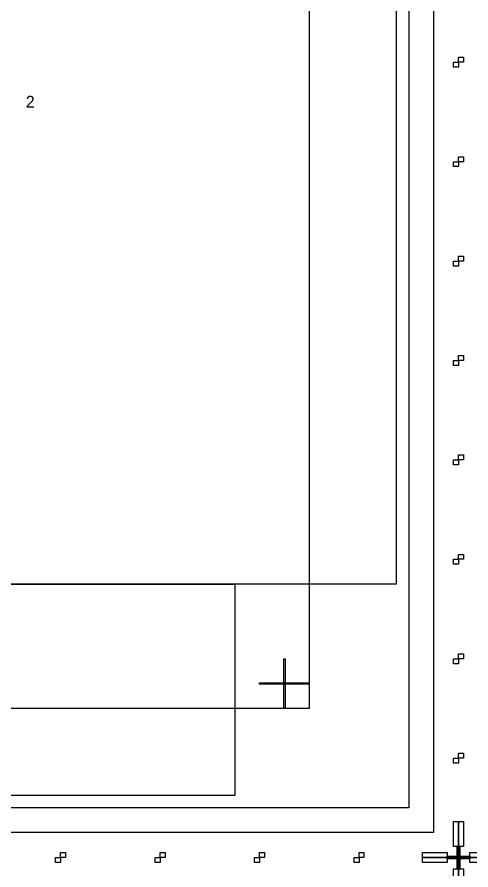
# Model space of a CAD drawing. Extents: x -50000 to 50000, y -50000 to 50000.
# Drawn here: x 27025 to 28850, y -7250 to -3818 of the extents above; entities that cross this region are included whole.
import ezdxf

# ---------------------------------------------------------------- set-up
doc = ezdxf.new("R2010")
doc.units = 0
for name, color, linetype in [('BASEMETAL3', 16, 'CONTINUOUS'), ('FRAME', 14, 'CONTINUOUS'), ('MARKERS', 8, 'CONTINUOUS'), ('XOR', 5, 'CONTINUOUS')]:
    doc.layers.add(name, color=color, linetype=linetype)

# ---------------------------------------------------------------- blocks, each defined once
blk = doc.blocks.new('DICINGBORDER')
at = {"layer": 'XOR'}
for points in [[(0, 7195), (0, 7200), (45, 7200), (45, 7195)], [(0, 7155), (0, 7195), (5, 7195), (5, 7155)], [(45, 7180), (45, 7200), (145, 7200), (145, 7180)], [(5580, 7180), (5580, 7200), (5600, 7200), (5600, 7180)], [(5980, 7180), (5980, 7200), (6000, 7200), (6000, 7180)], [(6380, 7180), (6380, 7200), (6400, 7200), (6400, 7180)], [(6780, 7180), (6780, 7200), (6800, 7200), (6800, 7180)], [(7055, 7180), (7055, 7200), (7155, 7200), (7155, 7180)], [(7155, 7195), (7155, 7200), (7200, 7200), (7200, 7195)], [(7195, 7155), (7195, 7195), (7200, 7195), (7200, 7155)], [(0, 7055), (0, 7155), (20, 7155), (20, 7055)], [(7180, 7055), (7180, 7155), (7200, 7155), (7200, 7055)], [(0, 3200), (0, 3220), (20, 3220), (20, 3200)], [(7180, 3180), (7180, 3200), (7200, 3200), (7200, 3180)], [(0, 2800), (0, 2820), (20, 2820), (20, 2800)], [(7180, 2780), (7180, 2800), (7200, 2800), (7200, 2780)], [(0, 2400), (0, 2420), (20, 2420), (20, 2400)], [(7180, 2380), (7180, 2400), (7200, 2400), (7200, 2380)], [(0, 2000), (0, 2020), (20, 2020), (20, 2000)], [(7180, 1980), (7180, 2000), (7200, 2000), (7200, 1980)], [(0, 1600), (0, 1620), (20, 1620), (20, 1600)], [(7180, 1580), (7180, 1600), (7200, 1600), (7200, 1580)], [(0, 1200), (0, 1220), (20, 1220), (20, 1200)], [(7180, 1180), (7180, 1200), (7200, 1200), (7200, 1180)], [(0, 800), (0, 820), (20, 820), (20, 800)], [(7180, 780), (7180, 800), (7200, 800), (7200, 780)], [(0, 400), (0, 420), (20, 420), (20, 400)], [(7180, 380), (7180, 400), (7200, 400), (7200, 380)], [(0, 45), (0, 145), (20, 145), (20, 45)], [(7180, 45), (7180, 145), (7200, 145), (7200, 45)], [(0, 5), (0, 45), (5, 45), (5, 5)], [(7195, 5), (7195, 45), (7200, 45), (7200, 5)], [(0, 0), (0, 5), (45, 5), (45, 0)], [(45, 0), (45, 20), (145, 20), (145, 0)], [(5600, 0), (5600, 20), (5620, 20), (5620, 0)], [(6000, 0), (6000, 20), (6020, 20), (6020, 0)], [(6400, 0), (6400, 20), (6420, 20), (6420, 0)], [(6800, 0), (6800, 20), (6820, 20), (6820, 0)], [(7055, 0), (7055, 20), (7155, 20), (7155, 0)], [(7155, 0), (7155, 5), (7200, 5), (7200, 0)]]:
    blk.add_lwpolyline(points, close=True, dxfattribs=at)
blk = doc.blocks.new('CHIP_RESONATOR')
at = {"layer": 'BASEMETAL3'}
for points in [[(150, 1000), (150, 6000), (6850, 6000), (6850, 1000)], [(800, 150), (800, 1000), (6200, 1000), (6200, 150)]]:
    blk.add_lwpolyline(points, close=True, dxfattribs=at)
at = {"layer": 'FRAME'}
for points in [[(0, 0), (0, 7000), (7000, 7000), (7000, 0)], [(500, 500), (500, 6500), (6500, 6500), (6500, 500)]]:
    blk.add_lwpolyline(points, close=True, dxfattribs=at)
at = {"layer": 'MARKERS'}
for points in [[(6397.5, 602.5), (6397.5, 700), (6402.5, 700), (6402.5, 602.5)], [(6300, 597.5), (6300, 602.5), (6500, 602.5), (6500, 597.5)], [(6397.5, 500), (6397.5, 597.5), (6402.5, 597.5), (6402.5, 500)]]:
    blk.add_lwpolyline(points, close=True, dxfattribs=at)
at = {"layer": 'XOR'}
blk.add_lwpolyline([(100, 100), (100, 6900), (6900, 6900), (6900, 100)], close=True, dxfattribs=at)
at = {"layer": 'FRAME'}
blk.add_text('2', height=48, dxfattribs=at).set_placement((5360, 2917))

msp = doc.modelspace()

# ---------------------------------------------------------------- linework, layer by layer
at = {"layer": 'FRAME'}
for radius in [50000, 49000]:
    msp.add_circle((0, 0), radius, dxfattribs=at)

# ---------------------------------------------------------------- block references
for name, p in [('DICINGBORDER', (21600, -7200)), ('DICINGBORDER', (28800, -7200)), ('CHIP_RESONATOR', (21700, -7100)), ('DICINGBORDER', (21600, -14400)), ('DICINGBORDER', (28800, -14400))]:
    msp.add_blockref(name, p)

doc.saveas('drawing.dxf')
